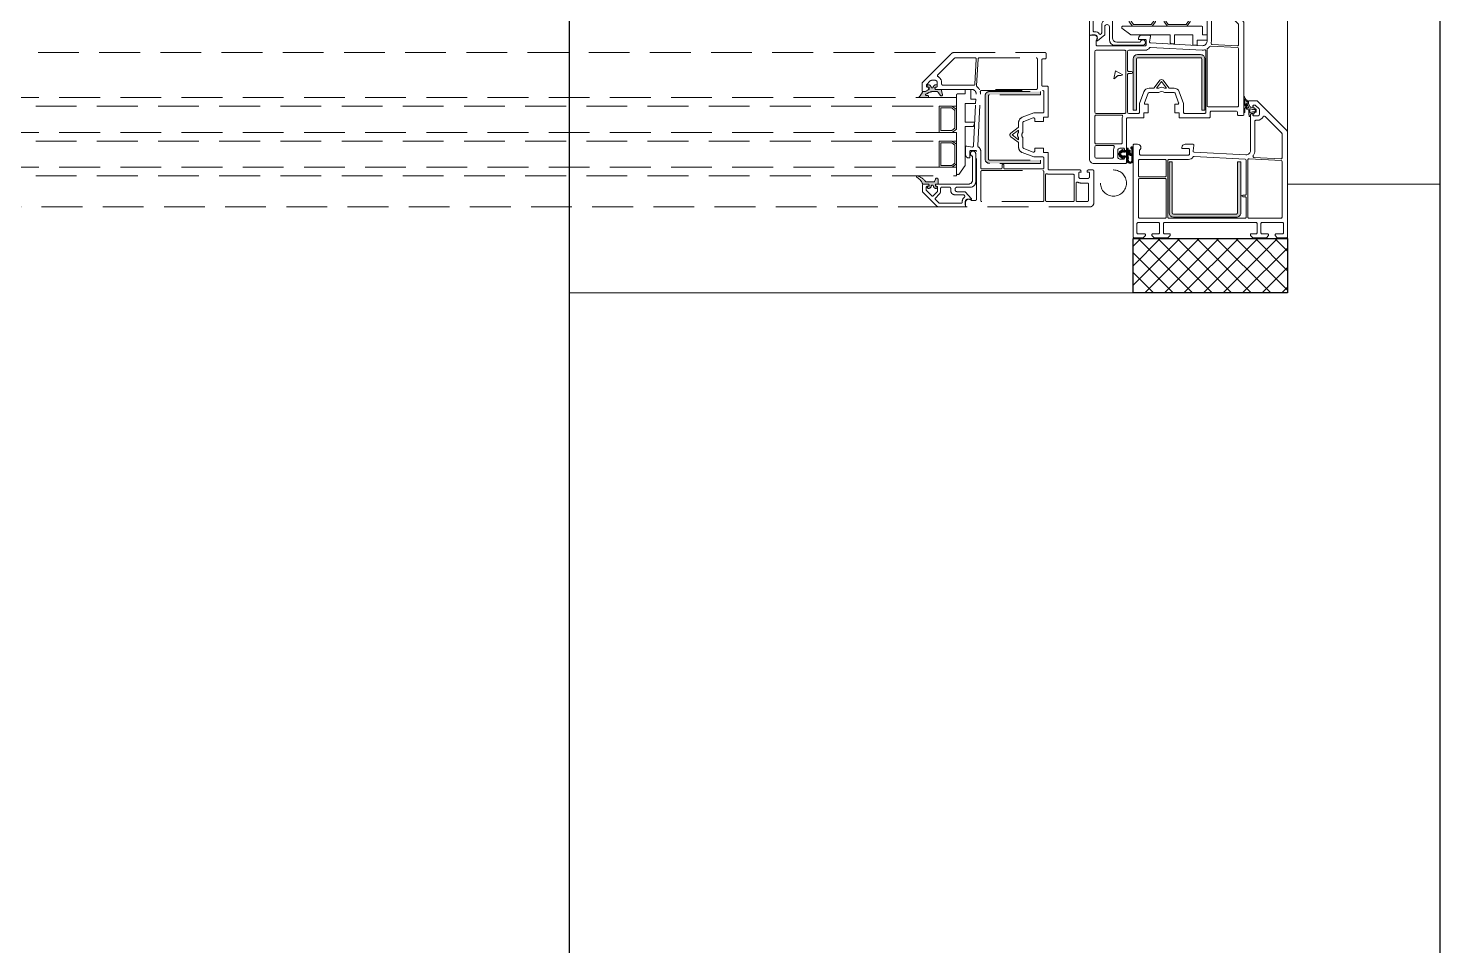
# Model space of a CAD drawing. Header units: millimetres. Extents: x 30661 to 55270, y 139046 to 181896.
# Drawn here: x 49327 to 49975, y 165696 to 166118 of the extents above; entities that cross this region are included whole.
import ezdxf

# ---------------------------------------------------------------- set-up
doc = ezdxf.new("R2010")
doc.units = ezdxf.units.MM
doc.linetypes.add('HIDDEN2', pattern=[0.1875, 0.125, -0.0625])
for name, color, linetype, lineweight in [('АР - детали окон', 152, 'Continuous', 0), ('АР - Наружная стена', 144, 'Continuous', 30), ('АР - Окна', 150, 'Continuous', 9), ('АР - Окна - детали окон', 152, 'Continuous', 9), ('АР - окна - открывание', 251, 'Continuous', 5), ('АР - Окна - резинки', 30, 'Continuous', 9), ('АР - утеплитель', 40, 'Continuous', 30), ('АР - утеплитель - штриховка', 30, 'Continuous', 0)]:
    doc.layers.add(name, color=color, linetype=linetype, lineweight=lineweight)

# ---------------------------------------------------------------- blocks, each defined once
blk = doc.blocks.new('22')
at = {"layer": 'АР - Окна - детали окон'}
h = blk.add_hatch(color=256, dxfattribs=at)
h.dxf.hatch_style = 1
edge = h.paths.add_edge_path()
edge.add_arc((-1.55, 1.13), 0.284, 74.65427, 152.3564)
edge.add_arc((-1.6, 1.19), 0.221, 160.96754, 229.99489)
edge.add_arc((-3.74, -1.96), 3.59, 34.87901, 56.06991, ccw=False)
edge.add_arc((-2.65, -0.99), 2.15, 25.27522, 30.26421, ccw=False)
edge.add_arc((-0.56, 0), 0.169, 205.27522, 256.9896)
edge.add_arc((0.59, 4.97), 5.27, 256.9896, 260.72518)
edge.add_arc((0, 1.38), 1.63, 260.72518, 279.27482)
edge.add_arc((-0.14, 2.29), 2.55, 279.27482, 285.74086)
edge.add_arc((0.49, 0.05), 0.223, 285.74086, 335.66368)
edge.add_arc((2.77, -0.99), 2.29, 139.44649, 155.66368, ccw=False)
edge.add_arc((4.94, -2.84), 5.14, 130.55351, 139.44649, ccw=False)
edge.add_arc((1.5, 1.21), 0.174, 305.32463, 426.57929)
edge.add_arc((1.42, 1.09), 0.315, 61.25292, 92.00045)
edge.add_line((1.41, 1.4), (1.32, 1.4))
edge.add_line((1.32, 1.4), (1.37, 1.99))
edge.add_arc((1.21, 1.99), 0.164, 345.44665, 359.83265, ccw=False)
edge.add_arc((1.8, 1.94), 0.433, 122.51953, 179.08043, ccw=False)
edge.add_arc((1.87, 1.9), 0.5, 90, 126.59983, ccw=False)
edge.add_line((1.87, 2.4), (2.35, 2.4))
edge.add_arc((2.28, 2.71), 0.316, 284.0951, 311.12785)
edge.add_arc((2.34, 2.75), 0.305, 297.02389, 411.24004)
edge.add_arc((1.38, -0.82), 3.98, 73.1144, 83.87885)
edge.add_line((1.8, 3.13), (-0.09, 3.13))
edge.add_arc((-0.06, 3.42), 0.287, 198.28742, 263.13462, ccw=False)
edge.add_line((-0.33, 3.33), (-0.72, 4.12))
edge.add_arc((-0.87, 4.05), 0.172, 26.01292, 63.98708)
edge.add_line((-0.8, 4.2), (-1.13, 4.41))
edge.add_arc((-1.7, 3.49), 1.08, 58.38078, 85.30319)
edge.add_arc((-1.67, 3.85), 0.715, 85.30319, 104.62943)
edge.add_arc((-1.65, 3.77), 0.803, 104.62943, 122.54574)
edge.add_arc((-2.53, 5.14), 0.829, 269.31786, 302.54574, ccw=False)
edge.add_arc((-2.53, 4.48), 0.169, 249.31857, 269.31786, ccw=False)
edge.add_arc((-2.58, 4.35), 0.0203, 68.10843, 248.10843, ccw=False)
edge.add_line((-2.58, 4.36), (-2.09, 4.55))
edge.add_arc((-4.87, 12), 7.96, 290.44024, 297.36086)
edge.add_arc((-1.07, 4.66), 0.313, 81.69608, 117.36086, ccw=False)
edge.add_line((-1.02, 4.97), (0.29, 4.98))
edge.add_arc((0.46, 5.35), 0.409, 244.88142, 275.91989)
edge.add_arc((0.25, 7.39), 2.46, 275.91989, 280.20179)
edge.add_arc((0.63, 5.26), 0.293, 280.20179, 323.36033)
edge.add_arc((0.73, 5.19), 0.168, 323.36033, 362.79128)
edge.add_arc((0.76, 5.19), 0.138, 2.79128, 51.19698)
edge.add_arc((0.39, 4.39), 1.01, 63.09729, 91.37784)
edge.add_line((0.37, 5.4), (-6.18, 5.41))
edge.add_arc((-6.21, 4.6), 0.809, 88.21971, 100.52513)
edge.add_arc((-6.34, 5.28), 0.12, 100.52513, 163.08156)
edge.add_arc((-6.38, 5.29), 0.0725, 163.08156, 244.65802)
edge.add_arc((-5.7, 6.73), 1.67, 244.65802, 248.85718)
edge.add_arc((-8.45, -0.39), 5.97, 61.63095, 68.85718, ccw=False)
edge.add_arc((-6.38, 3.32), 1.72, 24.43008, 63.57486, ccw=False)
edge.add_arc((-3.72, 4.68), 1.27, 210.45658, 271.80484)
edge.add_arc((-3.38, 2.11), 1.33, 77.02309, 102.97691, ccw=False)
edge.add_line((-3.08, 3.4), (-1.77, 2.54))
edge.add_arc((-2.07, 2.1), 0.532, 6.65476, 54.91037, ccw=False)
edge.add_line((-1.55, 2.16), (-1.48, 1.4))
edge = h.paths.add_edge_path(flags=16)
edge.add_line((0, 2.76), (-0.67, 2.76))
edge.add_arc((-0.67, 2.52), 0.235, 90, 114.12113)
edge.add_arc((-0.67, 2.64), 0.132, 135.08388, 189.6659)
edge.add_line((-0.8, 2.62), (-0.57, 1.51))
edge.add_arc((-1.31, 1.35), 0.761, -11.84747, 11.86622, ccw=False)
edge.add_line((-0.57, 1.19), (-0.62, 0.96))
edge.add_arc((-0.06, 0.83), 0.578, 167.91833, 197.22323)
edge.add_arc((2.49, 1.62), 3.24, 197.22323, 202.6633)
edge.add_arc((-0.28, 0.47), 0.244, 202.6633, 263.69741)
edge.add_arc((-0.32, 0.06), 0.164, 14.06974, 83.69741, ccw=False)
edge.add_arc((0, 0.18), 0.18, 205.49798, 334.50202)
edge.add_arc((0.32, 0.06), 0.164, 96.30259, 165.93026, ccw=False)
edge.add_arc((0.28, 0.47), 0.244, 276.30259, 337.3367)
edge.add_arc((-2.49, 1.62), 3.24, 337.3367, 342.77677)
edge.add_arc((0.06, 0.83), 0.578, 342.77677, 372.08167)
edge.add_line((0.62, 0.96), (0.57, 1.19))
edge.add_arc((1.31, 1.35), 0.761, 168.13378, 191.84747, ccw=False)
edge.add_line((0.57, 1.51), (0.8, 2.62))
edge.add_arc((0.67, 2.64), 0.132, 350.3341, 404.91612)
edge.add_arc((0.67, 2.52), 0.235, 65.87887, 90)
edge.add_line((0.67, 2.76), (0, 2.76))
edge = h.paths.add_edge_path(flags=16)
edge.add_line((-3.48, 5.03), (-4.13, 5.03))
edge.add_arc((-4.13, 16.85), 11.82, 265.96429, 270, ccw=False)
edge.add_arc((-4.85, 6.63), 1.58, 258.00839, 265.96429, ccw=False)
edge.add_arc((-5.19, 5.04), 0.0517, 78.00839, 165.90293)
edge.add_line((-5.24, 5.05), (-5.18, 5.03))
edge.add_line((-5.18, 5.03), (-5.08, 5.02))
edge.add_arc((-5.17, 4.39), 0.634, 46.43343, 82.0528, ccw=False)
edge.add_line((-4.73, 4.85), (-4.33, 4.28))
edge.add_arc((-3.67, 4.63), 0.75, 208.29761, 245.15968)
edge.add_arc((-3.36, 5.89), 2.04, 252.15473, 276.3171)
edge.add_arc((-4.28, -3.44), 7.4, 67.6982, 81.11526, ccw=False)
edge.add_arc((-1.4, 3.66), 0.264, 252.51195, 331.61168)
edge.add_arc((-1.42, 3.67), 0.288, 331.61168, 401.27441)
edge.add_line((-1.2, 3.86), (-1.41, 4.16))
edge.add_arc((-1.53, 4.08), 0.152, 34.23112, 109.96827)
edge.add_line((-1.59, 4.22), (-2.35, 4.05))
edge.add_arc((-2.65, 5.41), 1.4, 264.69319, 282.70016, ccw=False)
edge.add_arc((-2.72, 4.66), 0.645, 236.08756, 264.69319, ccw=False)
edge.add_arc((-2.93, 4.35), 0.276, 180.3567, 236.08756, ccw=False)
edge.add_arc((-3.04, 4.35), 0.164, 106.78126, 180.3567, ccw=False)
edge.add_line((-3.09, 4.51), (-2.43, 4.76))
edge.add_arc((-2.62, 5.26), 0.533, 290.70425, 307.95284)
edge.add_arc((-2.31, 4.87), 0.0421, 307.95284, 415.08969)
edge.add_arc((-2.53, 4.57), 0.415, 55.08969, 87.57207)
edge.add_line((-2.51, 4.98), (-3.48, 5.03))
at = {"layer": 'АР - Окна - детали окон', "ltscale": 0.5, "flags": 128}
for points in [[(-1.48, 1.4, 0.352657), (-1.81, 1.26, 0.310639), (-1.74, 1.02, -0.092727), (-0.8, 0.1, -0.021772), (-0.71, -0.07, 0.229556), (-0.59, -0.16, 0.016301), (-0.26, -0.23, 0.081115), (0.27, -0.23, 0.028221), (0.55, -0.17, 0.221341), (0.69, -0.04, -0.070879), (1.04, 0.5, -0.038822), (1.6, 1.06, 0.584673), (1.57, 1.37, 0.134972), (1.41, 1.4), (1.32, 1.4), (1.37, 1.99, -0.062853), (1.37, 1.95, -0.251929), (1.57, 2.31, -0.161068), (1.87, 2.4), (2.35, 2.4, 0.118503), (2.48, 2.47, 0.544177), (2.54, 2.98, 0.047003), (1.8, 3.13), (-0.09, 3.13, -0.29075), (-0.33, 3.33), (-0.72, 4.12, 0.167227), (-0.8, 4.2), (-1.13, 4.41, 0.118015), (-1.61, 4.57, 0.084527), (-1.85, 4.55, 0.078334), (-2.08, 4.45, -0.146008), (-2.53, 4.32, -0.087486), (-2.59, 4.33, -1), (-2.58, 4.36), (-2.09, 4.55, 0.030206), (-1.21, 4.93, -0.156885), (-1.02, 4.97), (0.29, 4.98, 0.136265), (0.5, 4.95, 0.018686), (0.68, 4.97, 0.190573), (0.87, 5.08, 0.173768), (0.9, 5.19, 0.214407), (0.85, 5.29, 0.124027), (0.37, 5.4), (-6.18, 5.41, 0.053744), (-6.36, 5.39, 0.279941), (-6.45, 5.31, 0.37178), (-6.41, 5.23, 0.018324), (-6.3, 5.18, -0.031541), (-5.62, 4.86, -0.172482), (-4.81, 4.03, 0.274264), (-3.68, 3.4, -0.113732), (-3.08, 3.4), (-1.77, 2.54, -0.213723), (-1.55, 2.16)], [(-3.48, 5.03), (-4.13, 5.03, -0.017611), (-4.96, 5.06, -0.034728), (-5.18, 5.09, 0.403491), (-5.24, 5.05), (-5.18, 5.03), (-5.08, 5.02, -0.156682), (-4.73, 4.85), (-4.33, 4.28, 0.162243), (-3.99, 3.95, 0.105821), (-3.14, 3.87, -0.05861), (-1.48, 3.4, 0.359528), (-1.16, 3.53, 0.313682), (-1.2, 3.86), (-1.41, 4.16, 0.343045), (-1.59, 4.22), (-2.35, 4.05, -0.078732), (-2.78, 4.02, -0.125468), (-3.08, 4.13, -0.248081), (-3.21, 4.35, -0.332537), (-3.09, 4.51), (-2.43, 4.76, 0.075404), (-2.29, 4.84, 0.504791), (-2.29, 4.91, 0.142688), (-2.51, 4.98)], [(0, 2.76), (-0.67, 2.76, 0.105639), (-0.77, 2.73, 0.242766), (-0.8, 2.62), (-0.57, 1.51, -0.103841), (-0.57, 1.19), (-0.62, 0.96, 0.128568), (-0.61, 0.66, 0.023741), (-0.5, 0.37, 0.272791), (-0.3, 0.23, -0.313514), (-0.16, 0.1, 0.630978), (0.16, 0.1, -0.313514), (0.3, 0.23, 0.272791), (0.5, 0.37, 0.023741), (0.61, 0.66, 0.128568), (0.62, 0.96), (0.57, 1.19, -0.103841), (0.57, 1.51), (0.8, 2.62, 0.242766), (0.77, 2.73, 0.105639), (0.67, 2.76)]]:
    blk.add_lwpolyline(points, format="xyb", close=True, dxfattribs=at)
blk = doc.blocks.new('пф 1')
at = {"layer": 'АР - Окна - детали окон', "linetype": 'Continuous', "ltscale": 0.5}
h = blk.add_hatch(color=252, dxfattribs=at)
h.dxf.hatch_style = 1
edge = h.paths.add_edge_path()
edge.add_line((3.92, 2.42), (3.92, 16.96))
edge.add_arc((4.42, 16.96), 0.5, 90, 179.98601, ccw=False)
edge.add_line((4.42, 17.46), (27.92, 17.46))
edge.add_line((27.92, 17.46), (27.92, 18.96))
edge.add_line((27.92, 18.96), (4.42, 18.96))
edge.add_arc((4.42, 16.96), 2, 90, 179.9965)
edge.add_line((2.42, 16.96), (2.42, 2.42))
edge.add_line((2.42, 2.42), (2.42, -12.04))
edge.add_arc((4.42, -12.04), 2, 180, 270)
edge.add_line((4.42, -14.04), (27.92, -14.04))
edge.add_line((27.92, -14.04), (27.92, -12.54))
edge.add_line((27.92, -12.54), (4.42, -12.54))
edge.add_arc((4.42, -12.04), 0.5, 180, 270, ccw=False)
edge.add_line((3.92, -12.04), (3.92, 2.42))
at = {"layer": 'АР - Окна - детали окон', "linetype": 'Continuous', "ltscale": 0.5, "flags": 128}
for points in [[(32.36, 7.48), (31.11, -16.4, 0.429634), (33.11, -18.5), (49.55, -18.5, -0.388879), (50.05, -18.96), (50.1, -19.5), (49.5, -19.5, 0.414214), (49, -20), (49, -21.7, 0.414214), (50, -22.7), (51.56, -22.7, 0.198911), (52.26, -22.41), (54, -20.67), (54, -20, 0.414214), (53.5, -19.5), (52.9, -19.5), (52.97, -18.71, -0.2447), (53.22, -18.32), (54.5, -17.5), (55.5, -17.5, -0.414214), (56, -18), (56, -21.5), (42.59, -34.91, -0.198913), (41.17, -35.5), (-6.5, -35.5, -0.414214), (-7, -35), (-7, -30.8), (-6, -29.8), (-5.5, -29.8), (-5.2, -30.1), (-5.2, -33.2, 0.414214), (-4.7, -33.7), (-0.5, -33.7, 0.414214), (0, -33.2), (0, -23.8, 0.414214), (-0.5, -23.3), (-4.7, -23.3, 0.414214), (-5.2, -23.8), (-5.2, -26.5), (-5.5, -26.8), (-6, -26.8), (-7, -25.8), (-7, -19.5), (-6, -18.5), (-5.2, -18.5), (-5.2, -21, 0.414214), (-4.7, -21.5), (-0.5, -21.5, 0.414214), (0, -21), (0, 21, 0.414214), (-0.5, 21.5), (-4.7, 21.5, 0.414214), (-5.2, 21), (-5.2, 18.5), (-6, 18.5), (-7, 19.5), (-7, 25.8), (-6, 26.8), (-5.5, 26.8), (-5.2, 26.5), (-5.2, 23.8, 0.414214), (-4.7, 23.3), (-0.5, 23.3, 0.414214), (0, 23.8), (0, 33.1, 0.414214), (-0.5, 33.7), (-4.7, 33.7, 0.414214), (-5.2, 33.2), (-5.2, 30.1), (-5.5, 29.8), (-6, 29.8), (-7, 30.8), (-7, 35, -0.414214), (-6.5, 35.5), (35.5, 35.5, -0.414214), (36, 35), (36, 33.4, -0.720761), (33.3, 32.5), (31.5, 32.5, 0.414214), (31, 32), (31, 10, 0.414214), (31.5, 9.5), (32.5, 9.5), (33.5, 9.5, 0.414214), (34, 10), (34, 13), (34.5, 13, -0.414214), (36, 11.5), (36, 8, -0.466308), (35.41, 7.51), (32.95, 7.94, 0.450467)], [(2, 32.6, -0.414214), (2.5, 33), (19.7, 33, -0.414214), (20.2, 32.6), (20.2, 20.8, -0.414214), (19.7, 20.3), (2.5, 20.3, -0.414214), (2, 20.8)], [(29, 20.8, -0.414214), (28.5, 20.3), (21.5, 20.3, -0.414214), (21, 20.8), (21, 32.6, -0.414214), (21.5, 33), (28.5, 33, -0.414214), (29, 32.5)], [(29.13, -16.03, -0.39896), (28.63, -16.5), (13.1, -16.5, -0.414214), (12.6, -16), (12.6, -14.9, 1), (11.8, -14.9), (11.8, -16, -0.414214), (11.3, -16.5), (2.5, -16.5, -0.414214), (2, -16), (2, 19, -0.414214), (2.5, 19.5), (28.5, 19.5, -0.414214), (29, 19), (29, 10, 0.253171), (30.13, 7.91, -0.267147), (30.36, 7.46)], [(2, -17.8, -0.414214), (2.5, -17.3), (28.73, -17.3, -0.429634), (29.23, -17.83), (28.46, -32.53, -0.39896), (27.96, -33), (2.5, -33, -0.414214), (2, -32.5)], [(41.11, -32.85, -0.198913), (40.76, -33), (29.77, -33, -0.429634), (29.27, -32.47), (29.92, -20.08, -0.599371), (30.71, -19.71, 0.161736), (33.11, -20.5), (46.5, -20.5, -0.414214), (47, -21), (47, -21.7, 0.283626), (48.65, -24.38, -0.511389), (48.78, -25.18)]]:
    blk.add_lwpolyline(points, format="xyb", close=True, dxfattribs=at)
at = {"layer": 'АР - Окна - детали окон', "color": 252, "linetype": 'Continuous', "ltscale": 0.5, "flags": 128}
blk.add_lwpolyline([(3.92, 2.42), (3.92, 16.96, -0.414142), (4.42, 17.46), (27.92, 17.46), (27.92, 18.96), (4.42, 18.96, 0.414196), (2.42, 16.96), (2.42, 2.42), (2.42, -12.04, 0.414214), (4.42, -14.04), (27.92, -14.04), (27.92, -12.54), (4.42, -12.54, -0.414214), (3.92, -12.04)], format="xyb", close=True, dxfattribs=at)
blk = doc.blocks.new('21')
at = {"layer": 'АР - Окна - детали окон'}
h = blk.add_hatch(color=256, dxfattribs=at)
h.dxf.hatch_style = 1
edge = h.paths.add_edge_path(flags=16)
edge.add_arc((-0.88, -3.92), 0.188, 176.92735, 231.9383)
edge.add_arc((-0.07, 0.62), 4.78, 258.75975, 269.05526)
edge.add_arc((-0.29, -5.68), 1.53, 67.60399, 84.70493, ccw=False)
edge.add_arc((-0.07, -5.03), 0.848, 42.23237, 64.77112, ccw=False)
edge.add_arc((-0.19, -4.9), 0.871, 5.58268, 30.48856, ccw=False)
edge.add_arc((-0.68, -4.86), 1.36, -4.40562, 1.69531, ccw=False)
edge.add_arc((2.81, -5.11), 2.14, 176.20084, 178.67005)
edge.add_arc((-1.52, -5.06), 2.19, -2.34609, 0.06138, ccw=False)
edge.add_arc((0.92, -5.17), 0.251, 175.54929, 232.5123)
edge.add_arc((1.13, -4.91), 0.583, 230.99446, 266.19737)
edge.add_arc((-0.37, 41.66), 47.18, 271.77593, 274.10336)
edge.add_arc((2.57, -2.99), 2.44, 280.29395, 290.50254)
edge.add_arc((2.91, -4.51), 0.933, 303.9098, 332.10243)
edge.add_arc((3, -4.76), 0.75, 346.10227, 373.75335)
edge.add_arc((2.29, -5.14), 1.54, 20.91974, 34.34736)
edge.add_arc((2.19, -5.77), 2.03, 47.62797, 65.56181)
edge.add_arc((2.45, -5.55), 1.73, 70.16436, 107.06178)
edge.add_arc((1.78, -2.33), 1.57, 265.53896, 275.96536, ccw=False)
edge.add_arc((2.27, 0.85), 4.79, 253.30955, 262.56512, ccw=False)
edge.add_line((0.9, -3.73), (-0.15, -3.73))
edge.add_line((-0.15, -3.73), (-0.47, -3.73))
edge.add_line((-0.47, -3.73), (-0.85, -3.73))
edge.add_arc((-0.85, -3.96), 0.227, 89.84283, 166.90648)
edge = h.paths.add_edge_path(flags=16)
edge.add_line((0.9, -1), (0, 0))
edge.add_line((0, 0), (-0.9, -1))
edge.add_arc((-0.65, -1.17), 0.3, 145.38188, 180)
edge.add_arc((-4.82, -2), 3.96, -12.11337, 12.11337, ccw=False)
edge.add_arc((-0.75, -2.83), 0.2, 180, 270)
edge.add_line((-0.75, -3.03), (0.75, -3.03))
edge.add_arc((0.75, -2.83), 0.2, 270, 360)
edge.add_arc((5.77, -2), 4.89, 170.21262, 189.78738, ccw=False)
edge.add_arc((0.65, -1.17), 0.3, 0, 34.61812)
edge = h.paths.add_edge_path()
edge.add_arc((-1.13, -1.18), 4.29, 253.14584, 270.21091, ccw=False)
edge.add_arc((-2.35, -5.21), 0.078, 187.21996, 251.88859, ccw=False)
edge.add_arc((-2.96, -5.44), 0.575, 22.36245, 32.10326)
edge.add_arc((-2.94, -5.63), 0.681, 46.4856, 62.43905)
edge.add_arc((-2.82, -5.43), 0.453, 65.1275, 159.52981)
edge.add_arc((-2.58, -5.45), 0.68, 164.86684, 191.04234)
edge.add_arc((-2.79, -5.41), 0.489, 200.54851, 233.19129)
edge.add_arc((-2.76, -5.37), 0.541, 232.73271, 253.08335)
edge.add_arc((-2.78, -5.37), 0.535, 255.68407, 265.88796)
edge.add_arc((-2.46, -1.87), 4.05, 264.89405, 266.30245)
edge.add_arc((-2.91, -8.96), 3.05, 84.01114, 86.48096, ccw=False)
edge.add_arc((-0.35, 14.73), 20.77, 263.80516, 268.12298)
edge.add_line((-1.03, -6.03), (2.18, -6.03))
edge.add_arc((2.37, -1.3), 4.74, 267.7004, 284.22964)
edge.add_arc((2.66, -4.2), 1.9, 297.32165, 319.35745)
edge.add_arc((2.78, -4.67), 1.53, 329.87397, 391.13598)
edge.add_arc((2.98, -4.56), 1.31, 31.35849, 46.26417)
edge.add_arc((2.1, -6.06), 3.03, 53.96947, 90.00453)
edge.add_arc((1.98, -2.52), 0.529, 186.32562, 283.54769, ccw=False)
edge.add_line((1.45, -2.58), (1.4, -2.03))
edge.add_arc((1.97, -2.05), 0.571, 105.37376, 178.71415, ccw=False)
edge.add_line((1.82, -1.5), (2.06, -1.17))
edge.add_line((2.06, -1.17), (1.2, -0.03))
edge.add_arc((0, -0.93), 1.5, 36.967, 143.033)
edge.add_line((-1.2, -0.03), (-2.06, -1.17))
edge.add_line((-2.06, -1.17), (-1.82, -1.5))
edge.add_arc((-1.97, -2.05), 0.573, 1.56849, 74.90888, ccw=False)
edge.add_line((-1.4, -2.03), (-1.46, -2.64))
edge.add_arc((-1.94, -2.53), 0.5, 302.49688, 347.45385, ccw=False)
edge.add_arc((-1.94, -2.53), 0.5, 269.27782, 302.49048, ccw=False)
edge.add_line((-1.95, -3.03), (-2.5, -3.03))
edge.add_arc((-2.48, -3.25), 0.223, 95.67569, 174.32431)
edge.add_line((-2.7, -3.23), (-2.7, -3.53))
edge.add_arc((-2.44, -3.48), 0.261, 192.23268, 257.76732)
edge.add_line((-2.5, -3.73), (-1.95, -3.73))
edge.add_arc((-1.95, -3.93), 0.2, 0, 90, ccw=False)
edge.add_line((-1.75, -3.93), (-1.76, -4.19))
edge.add_line((-1.76, -4.19), (-1.77, -4.21))
edge.add_line((-1.77, -4.21), (-1.78, -4.28))
edge.add_arc((-1.36, -4.4), 0.445, 163.73186, 188.78867)
edge.add_arc((-1.56, -4.42), 0.243, 192.46294, 229.20257)
edge.add_arc((-1.49, -4.36), 0.333, 227.52603, 240.41923)
edge.add_arc((-1.34, -4.1), 0.634, 239.85841, 246.09967)
edge.add_arc((-1.5, -4.47), 0.234, 246.1537, 262.68407)
edge.add_arc((-1.3, -2.48), 2.23, 263.98945, 271.18882)
edge.add_line((-1.25, -4.71), (-1.19, -4.71))
edge.add_arc((-0.92, -7.08), 2.39, 76.00645, 96.54002, ccw=False)
edge.add_arc((-0.75, -6.25), 1.55, 69.00839, 74.5814, ccw=False)
edge.add_arc((-0.35, -5.18), 0.396, 53.8874, 67.71147, ccw=False)
edge.add_arc((-0.35, -5.19), 0.408, 27.9155, 54.82353, ccw=False)
edge.add_arc((-0.22, -5.12), 0.262, -6.04152, 27.22545, ccw=False)
edge.add_arc((-0.36, -5.04), 0.407, 305.70747, 345.3688, ccw=False)
edge.add_arc((-0.68, -3.18), 2.27, 273.79534, 284.45223, ccw=False)
edge.add_arc((-3.02, 44.87), 50.37, 272.16713, 272.82636, ccw=False)
at = {"layer": 'АР - Окна - детали окон', "ltscale": 0.5, "flags": 128}
for points in [[(-1.11, -5.47, -0.074598), (-2.37, -5.28, -0.289905), (-2.43, -5.22, 0.042528), (-2.47, -5.13, 0.069723), (-2.62, -5.02, 0.436901), (-3.24, -5.27, 0.114711), (-3.25, -5.58, 0.143402), (-3.09, -5.8, 0.089031), (-2.92, -5.89, 0.044552), (-2.82, -5.9, 0.006145), (-2.72, -5.91, -0.010777), (-2.59, -5.92, 0.018842), (-1.03, -6.03), (2.18, -6.03, 0.072248), (3.54, -5.89, 0.096447), (4.11, -5.44, 0.27386), (4.09, -3.88, 0.06513), (3.88, -3.61, 0.158541), (2.1, -3.03, -0.451633), (1.45, -2.58), (1.4, -2.03, -0.331398), (1.82, -1.5), (2.06, -1.17), (1.2, -0.03, 0.498941), (-1.2, -0.03), (-2.06, -1.17), (-1.82, -1.5, -0.331398), (-1.4, -2.03), (-1.46, -2.64, -0.198717), (-1.67, -2.95, -0.145941), (-1.95, -3.03), (-2.5, -3.03, 0.357307), (-2.7, -3.23), (-2.7, -3.53, 0.294006), (-2.5, -3.73), (-1.95, -3.73, -0.414214), (-1.75, -3.93), (-1.76, -4.19), (-1.77, -4.21), (-1.78, -4.28, 0.109769), (-1.8, -4.47, 0.161694), (-1.72, -4.6, 0.056317), (-1.66, -4.65, 0.027239), (-1.6, -4.68, 0.072253), (-1.53, -4.7, 0.031423), (-1.25, -4.71), (-1.19, -4.71, -0.089835), (-0.34, -4.76, -0.024322), (-0.2, -4.81, -0.060392), (-0.11, -4.86, -0.117951), (0.01, -5, -0.146183), (0.04, -5.15, -0.174804), (-0.12, -5.37, -0.046533), (-0.53, -5.44, -0.002876)], [(0.9, -1), (0, 0), (-0.9, -1, 0.152209), (-0.95, -1.17, -0.106105), (-0.95, -2.83, 0.414214), (-0.75, -3.03), (0.75, -3.03, 0.414214), (0.95, -2.83, -0.085619), (0.95, -1.17, 0.152209)], [(-1.07, -3.91, 0.244749), (-1, -4.07, 0.044953), (-0.15, -4.16, -0.074756), (0.3, -4.27, -0.098662), (0.56, -4.46, -0.109102), (0.68, -4.82, -0.026627), (0.67, -4.96, 0.010774), (0.67, -5.06, -0.010505), (0.67, -5.15, 0.253796), (0.77, -5.37, 0.154821), (1.09, -5.5, 0.010156), (3.01, -5.4, 0.044573), (3.43, -5.28, 0.123638), (3.73, -4.94, 0.121239), (3.73, -4.59, 0.058656), (3.56, -4.27, 0.078411), (3.04, -3.92, 0.162401), (1.94, -3.89, -0.045525), (1.65, -3.89, -0.040407), (0.9, -3.73), (-0.15, -3.73), (-0.47, -3.73), (-0.85, -3.73, 0.349527)]]:
    blk.add_lwpolyline(points, format="xyb", close=True, dxfattribs=at)
blk = doc.blocks.new('пф 22')
at = {"layer": 'АР - Окна - детали окон', "linetype": 'ByBlock', "ltscale": 100}
h = blk.add_hatch(color=252, dxfattribs=at)
h.dxf.hatch_style = 1
edge = h.paths.add_edge_path()
edge.add_line((0, 0), (0, -14.54))
edge.add_arc((-0.5, -14.54), 0.5, 270, 359.98601, ccw=False)
edge.add_line((-0.5, -15.04), (-24, -15.04))
edge.add_line((-24, -15.04), (-24, -16.54))
edge.add_line((-24, -16.54), (-0.5, -16.54))
edge.add_arc((-0.5, -14.54), 2, 270, 359.9965)
edge.add_line((1.5, -14.54), (1.5, 0))
edge.add_line((1.5, 0), (1.5, 14.46))
edge.add_arc((-0.5, 14.46), 2, 0, 90)
edge.add_line((-0.5, 16.46), (-24, 16.46))
edge.add_line((-24, 16.46), (-24, 14.96))
edge.add_line((-24, 14.96), (-0.5, 14.96))
edge.add_arc((-0.5, 14.46), 0.5, 0, 90, ccw=False)
edge.add_line((0, 14.46), (0, 0))
at = {"layer": 'АР - Окна - детали окон', "linetype": 'Continuous', "ltscale": 0.5, "flags": 128}
for points in [[(10, -36.59, 0.414214), (10.5, -36.09), (10.5, -34.49, 0.720761), (7.8, -33.59), (6, -33.59, -0.414214), (5.5, -33.09), (5.5, -11.09, -0.414214), (6, -10.59), (8, -10.59, -0.414214), (8.5, -11.09), (8.5, -14.09), (9, -14.09, 0.414214), (10.5, -12.59), (10.5, -9.09, 0.466308), (9.91, -8.59), (7.45, -9.03, -0.450467), (6.86, -8.56), (5.61, 15.31, -0.429634), (7.61, 17.41), (24.05, 17.41, 0.388879), (24.55, 17.87), (24.6, 18.41), (24, 18.41, -0.414214), (23.5, 18.91), (23.5, 20.61, -0.414214), (24.5, 21.61), (26.06, 21.61, -0.198911), (26.76, 21.32), (28.5, 19.59), (28.5, 18.91, -0.414214), (28, 18.41), (27.4, 18.41), (27.47, 17.62, 0.2447), (27.72, 17.23), (29, 16.41), (30, 16.41, 0.414214), (30.5, 16.91), (30.5, 20.41), (17.09, 33.83, 0.198913), (15.67, 34.41), (-26, 34.41, 0.414214), (-26.5, 33.91), (-26.5, 31.91, 0.414214), (-26, 31.41), (-25, 31.41, -0.414213), (-24.5, 30.91), (-24.5, 19.41, -0.414214), (-25, 18.91), (-27, 18.91, 0.414214), (-27.5, 18.41), (-27.5, 4.61), (-25.3, 4.61), (-25.3, 2.61), (-21.3, 2.61), (-21.3, 3.9, -0.52236), (-20.63, 4.36), (-16.23, 2.73, -0.313749), (-15.9, 2.27), (-15.9, -2.16, -0.377965), (-15.9, -4.81), (-15.9, -9.24, -0.313749), (-16.23, -9.71), (-20.63, -11.34, -0.52236), (-21.3, -10.87), (-21.3, -9.59), (-25.3, -9.59), (-25.3, -11.59), (-27.5, -11.59), (-27.5, -19.09, -0.414214), (-28, -19.59), (-42.05, -19.59, 0.38888), (-42.55, -20.04), (-42.6, -20.59), (-42, -20.59, -0.414214), (-41.5, -21.09), (-41.5, -22.59, -0.414214), (-42.5, -23.59), (-45.5, -23.59, -0.414214), (-46.5, -22.59), (-46.5, -21.09, -0.414214), (-46, -20.59), (-45.4, -20.59), (-45.45, -20.04, 0.388876), (-45.95, -19.59), (-48, -19.59, 0.414214), (-48.5, -20.09), (-48.5, -34.59, 0.414214), (-46.5, -36.59)], [(-22.5, 17.91, 0.414213), (-22, 17.41), (3.87, 17.41, 0.250492), (4.28, 17.64, -0.0853), (5.21, 18.62, 0.250492), (5.41, 19.05), (4.76, 31.44, 0.398959), (4.27, 31.91), (-22, 31.91, 0.414214), (-22.5, 31.41)], [(7.61, 19.41), (21, 19.41, 0.414214), (21.5, 19.91), (21.5, 20.61, -0.283626), (23.15, 23.3, 0.511389), (23.28, 24.1), (15.61, 31.77, 0.198913), (15.26, 31.91), (6.07, 31.91, 0.429634), (5.57, 31.39), (6.18, 19.79, 0.460737), (6.78, 19.33, -0.052185)], [(3.71, 16.3, 0.48148), (3.22, 16.91), (-25, 16.91, 0.414214), (-25.5, 16.41), (-25.5, 7.11, 0.414214), (-25, 6.61), (-20.94, 6.61), (-15.53, 4.61, -0.313749), (-13.9, 2.27), (-13.9, 0.26, 0.236068), (-13.7, -0.14), (-10.3, -2.69, -0.5), (-10.3, -4.29), (-13.7, -6.84, 0.236068), (-13.9, -7.24), (-13.9, -9.24, -0.313749), (-15.53, -11.58), (-20.94, -13.59), (-25, -13.59, 0.414214), (-25.5, -14.09), (-25.5, -18.59, 0.414214), (-25, -19.09), (-7.6, -19.09, 0.414214), (-7.1, -18.59), (-7.1, -17.29, -1), (-6.3, -17.29), (-6.3, -18.59, 0.414214), (-5.8, -19.09), (3, -19.09, 0.414214), (3.5, -18.59), (3.5, -11.09, -0.253171), (4.63, -8.99, 0.267147), (4.86, -8.55), (3.61, 15.2, -0.069223)], [(-13.9, -4.81), (-13.9, -5.74), (-10.9, -3.49), (-13.9, -1.24), (-13.9, -2.16, -0.377965)], [(-40.3, -25.65, 0.57189), (-41.04, -25.21, -0.127479), (-42.5, -25.59), (-45.5, -25.59, 0.414214), (-46, -26.09), (-46, -33.59, 0.414214), (-45.5, -34.09), (-40.8, -34.09, 0.414214), (-40.3, -33.59)], [(-28, -21.59), (-39, -21.59, 0.414214), (-39.5, -22.09), (-39.5, -33.59, 0.414214), (-39, -34.09), (-26.8, -34.09, 0.414214), (-26.3, -33.59), (-26.3, -21.84, 0.540575), (-27, -21.38, -0.103244)], [(3.5, -20.39, 0.414214), (3, -19.89), (-25, -19.89, 0.414214), (-25.5, -20.39), (-25.5, -33.59, 0.414214), (-25, -34.09), (3, -34.09, 0.414214), (3.5, -33.59)]]:
    blk.add_lwpolyline(points, format="xyb", close=True, dxfattribs=at)
at = {"layer": 'АР - Окна - детали окон', "color": 252, "linetype": 'Continuous', "ltscale": 0.5, "flags": 128}
blk.add_lwpolyline([(0, 0), (0, -14.54, -0.414142), (-0.5, -15.04), (-24, -15.04), (-24, -16.54), (-0.5, -16.54, 0.414196), (1.5, -14.54), (1.5, 0), (1.5, 14.46, 0.414214), (-0.5, 16.46), (-24, 16.46), (-24, 14.96), (-0.5, 14.96, -0.414214), (0, 14.46)], format="xyb", close=True, dxfattribs=at)
blk = doc.blocks.new('пф 33')
at = {"layer": 'АР - Окна - детали окон', "color": 30, "linetype": 'Continuous', "ltscale": 0.5, "flags": 128}
blk.add_lwpolyline([(-0.5, 19.71), (-4, 19.71), (-4, 21.71), (-6.5, 21.71), (-6.5, 17.21), (-8.76, 17.21), (-8.66, 15.21), (-4, 15.21), (-4, 6.71), (-8.21, 6.71), (-8.14, 5.26), (-7.68, 4.71), (-4, 4.71), (-4, -13.29), (-1, -17.44), (-0.5, -17.44, 0.414214), (0, -16.99), (0, 19.21, 0.414214)], format="xyb", close=True, dxfattribs=at)
at = {"layer": 'АР - Окна - детали окон', "color": 126, "linetype": 'Continuous', "ltscale": 0.5, "flags": 128}
for points in [[(8, 14), (2, 14), (0, 12.5), (0, 3.5), (2, 2), (8, 2)], [(7.2, 13.2), (2.27, 13.2), (0.8, 12.1), (0.8, 3.9), (2.27, 2.8), (7.2, 2.8)], [(8, -2), (2, -2), (0, -3.5), (0, -12.5), (2, -14), (8, -14)], [(7.2, -2.8), (2.27, -2.8), (0.8, -3.9), (0.8, -12.1), (2.27, -13.2), (7.2, -13.2)]]:
    blk.add_lwpolyline(points, close=True, dxfattribs=at)
blk = doc.blocks.new('пф 44')
at = {"layer": 'АР - Окна - детали окон', "linetype": 'Continuous', "ltscale": 0.5, "flags": 128}
for points in [[(0.2, -13.2), (0.2, -2.38, 2.154457), (-1.2, -1.2), (-1.2, -14.2, 0.414213), (1.2, -16.6), (7.3, -16.6, -0.414214), (8.3, -17.6), (8.3, -17.7, -0.414214), (7.3, -18.7), (3.58, -18.7), (0.8, -22.01), (0.8, -22.2, 0.493144), (1.18, -22.49), (2.31, -22.19, -0.493146), (3.57, -23.15), (3.57, -24.7), (3.3, -25.7), (15.68, -25.7, 0.198912), (16.74, -25.26), (23.15, -18.85, 0.198912), (23.3, -18.49), (23.3, -15.7, 0.414214), (22.8, -15.2), (20.8, -15.2, 0.414214), (20.3, -15.7), (20.3, -16.2), (21.1, -16.2, -0.414214), (21.6, -16.7), (21.6, -17.79, -0.198912), (21.45, -18.14), (18.99, -20.6, -0.414215), (18.29, -20.6), (16.59, -18.91, -0.198912), (16.3, -18.2), (16.3, -16.7, -0.414214), (16.8, -16.2), (17.3, -16.2), (17.3, -15.7, 0.414214), (16.8, -15.2), (2.2, -15.2, -0.414213)], [(4.46, -20.1, 0.221695), (4.08, -20.28), (3.9, -20.49, 0.433355), (3.99, -21.22, -0.238782), (4.97, -23.15), (4.97, -23.5, 0.414214), (5.47, -24), (15.39, -24, 0.198912), (15.74, -23.85), (17.3, -22.3, 0.414212), (17.3, -21.59), (15.6, -19.9, -0.198912), (14.9, -18.2), (14.9, -17.1, 0.414214), (14.4, -16.6), (10.8, -16.6, 0.414214), (10.3, -17.1), (10.3, -18.1, -0.414214), (8.3, -20.1)]]:
    blk.add_lwpolyline(points, format="xyb", close=True, dxfattribs=at)
blk = doc.blocks.new('блок балконный дверной с проходом 750мм')
at = {"layer": 'АР - окна - открывание', "linetype": 'HIDDEN2', "lineweight": 0, "ltscale": 150}
h = blk.add_hatch(color=252, dxfattribs=at)
h.dxf.hatch_style = 1
edge = h.paths.add_edge_path()
edge.add_line((-76.1, -57.5), (-61.56, -57.5))
edge.add_arc((-61.56, -57), 0.5, 270.01399, 360)
edge.add_line((-61.06, -57), (-61.06, -33.5))
edge.add_line((-61.06, -33.5), (-59.56, -33.5))
edge.add_line((-59.56, -33.5), (-59.56, -57))
edge.add_arc((-61.56, -57), 2, -89.9965, 0, ccw=False)
edge.add_line((-61.56, -59), (-76.1, -59))
edge.add_line((-76.1, -59), (-90.56, -59))
edge.add_arc((-90.56, -57), 2, 180, 270, ccw=False)
edge.add_line((-92.56, -57), (-92.56, -33.5))
edge.add_line((-92.56, -33.5), (-91.06, -33.5))
edge.add_line((-91.06, -33.5), (-91.06, -57))
edge.add_arc((-90.56, -57), 0.5, 180, 270)
edge.add_line((-90.56, -57.5), (-76.1, -57.5))
h = blk.add_hatch(color=252, dxfattribs=at)
h.dxf.hatch_style = 1
edge = h.paths.add_edge_path()
edge.add_arc((-95.02, -81.54), 0.5, 0, 90.00198, ccw=False)
edge.add_line((-94.52, -81.54), (-94.52, -81.94))
edge.add_line((-94.52, -81.94), (-93.52, -81.94))
edge.add_line((-93.52, -81.94), (-93.52, -79.49))
edge.add_arc((-93.02, -79.49), 0.5, 100, 180, ccw=False)
edge.add_line((-93.1, -79), (-91.1, -78.65))
edge.add_arc((-91.02, -79.14), 0.5, -55, 100.00001, ccw=False)
edge.add_line((-90.73, -79.55), (-92.19, -80.57))
edge.add_arc((-91.62, -81.39), 1, 124.99998, 180)
edge.add_line((-92.62, -81.39), (-92.62, -82.84))
edge.add_arc((-91.07, -83.01), 1.56, 173.6152, 199.95586)
edge.add_arc((-83.87, -81.13), 8.99, 195.59998, 215.58152)
edge.add_arc((-91.01, -86.27), 0.198, 204.90116, 362.14412)
edge.add_line((-90.81, -86.27), (-90.8, -85.43))
edge.add_arc((-90.3, -85.46), 0.499, -3.04812, 176.95184, ccw=False)
edge.add_line((-89.81, -85.49), (-89.81, -89.16))
edge.add_arc((-90.05, -89.06), 0.265, 250.6281, 337.57929, ccw=False)
edge.add_arc((-95.81, -95.26), 8.22, 46.35009, 64.51119)
edge.add_arc((-92.22, -87.55), 0.3, 180, 258.47922, ccw=False)
edge.add_line((-92.52, -87.55), (-92.52, -86.47))
edge.add_line((-92.52, -86.47), (-93.52, -84.74))
edge.add_line((-93.52, -84.74), (-94.52, -84.74))
edge.add_line((-94.52, -84.74), (-94.52, -85.14))
edge.add_arc((-95.02, -85.14), 0.5, 270, 360, ccw=False)
edge.add_line((-95.02, -85.64), (-95.22, -85.64))
edge.add_arc((-95.22, -85.14), 0.5, 172.01098, 270, ccw=False)
edge.add_arc((-94.23, -85.28), 1.5, 104.18918, 172.01098, ccw=False)
edge.add_arc((-94.72, -83.34), 0.5, 284.18918, 435.80981)
edge.add_arc((-94.23, -81.4), 1.5, 187.98701, 255.80981, ccw=False)
edge.add_arc((-95.22, -81.54), 0.5, 90, 187.98701, ccw=False)
edge.add_line((-95.22, -81.04), (-95.02, -81.04))
h = blk.add_hatch(color=252, dxfattribs=at)
h.dxf.hatch_style = 1
edge = h.paths.add_edge_path()
edge.add_arc((-46.4, -92.54), 7.81, 127.7906, 161.39232, ccw=False)
edge.add_arc((-51.34, -86.11), 0.3, 302.20818, 360)
edge.add_line((-51.04, -86.11), (-51.04, -82.55))
edge.add_arc((-51.34, -82.55), 0.3, 0, 69.99969)
edge.add_line((-51.24, -82.27), (-52.3, -81.88))
edge.add_arc((-52.07, -81.25), 0.671, 89.99987, 249.99969, ccw=False)
edge.add_line((-52.07, -80.58), (-50.24, -80.58))
edge.add_arc((-50.24, -80.78), 0.2, 0, 90, ccw=False)
edge.add_line((-50.04, -80.78), (-50.04, -81.58))
edge.add_arc((-49.84, -81.58), 0.2, 180, 269.99973)
edge.add_line((-49.84, -81.78), (-49.24, -81.78))
edge.add_arc((-49.24, -81.58), 0.2, 269.99945, 360)
edge.add_line((-49.04, -81.58), (-49.04, -81.48))
edge.add_arc((-48.54, -81.48), 0.5, 0, 180, ccw=False)
edge.add_line((-48.04, -81.48), (-48.04, -81.58))
edge.add_arc((-49.24, -81.58), 1.2, 277.15238, 360, ccw=False)
edge.add_arc((-49.03, -83.28), 0.513, 97.15238, 262.84764)
edge.add_arc((-49.24, -84.98), 1.2, -0.00002, 82.8476, ccw=False)
edge.add_line((-48.04, -84.98), (-48.04, -85.08))
edge.add_arc((-48.54, -85.08), 0.5, -179.99989, 0.00011, ccw=False)
edge.add_line((-49.04, -85.08), (-49.04, -84.98))
edge.add_arc((-49.24, -84.98), 0.2, 0, 90.00055)
edge.add_line((-49.24, -84.78), (-49.54, -84.78))
edge.add_arc((-49.54, -85.28), 0.5, 89.99999, 179.99999)
edge.add_line((-50.04, -85.28), (-50.04, -87.55))
edge.add_arc((-50.34, -87.55), 0.3, -74.30523, 0, ccw=False)
edge.add_arc((-47.86, -93.56), 6.21, 112.77792, 149.45704)
edge.add_arc((-53.48, -90.19), 0.35, 155.56615, 322.12981, ccw=False)
at = {"layer": 'АР - утеплитель - штриховка'}
h = blk.add_hatch(dxfattribs=at)
h.set_pattern_fill('ANSI37', color=256, scale=2, angle=360)
h.set_pattern_definition([(45, (-2619453.4367, 1661577.8415), (-4.49012806, 4.49012806), []), (135, (-2619453.4367, 1661577.8415), (-4.49012806, -4.49012806), [])])
h.paths.add_polyline_path([(-25, 9), (0, 9), (0, 80), (-25, 80)])
at = {"layer": 'АР - детали окон', "color": 251}
blk.add_lwpolyline([(-950, 80), (-900, 80), (-900, 150), (-50, 150), (-50, 80), (0, 80), (0, -250), (-950, -250)], close=True, dxfattribs=at)
at = {"layer": 'АР - детали окон', "color": 252, "linetype": 'Continuous', "ltscale": 0.5, "flags": 128}
blk.add_lwpolyline([(0, 80), (-950, 80)], dxfattribs=at)
at = {"layer": 'АР - окна - открывание', "color": 252, "linetype": 'HIDDEN2', "lineweight": 0, "ltscale": 150}
for points in [[(-98.8, 0.98), (-98.42, 0.13), (-102.08, 0.95), (-100.27, 4.23), (-99.89, 3.39, 0.377965)], [(-39.52, -67.5, -0.414214), (-40.02, -68), (-41.62, -68, -0.720761), (-42.52, -65.3), (-42.52, -63.5, 0.414214), (-43.02, -63), (-65.02, -63, 0.414214), (-65.52, -63.5), (-65.52, -65.5, 0.414214), (-65.02, -66), (-62.02, -66), (-62.02, -66.5, -0.414214), (-63.52, -68), (-67.02, -68, -0.466308), (-67.51, -67.41), (-67.07, -64.95, 0.450467), (-67.54, -64.36), (-91.41, -63.11, 0.429634), (-93.52, -65.11), (-93.52, -81.55, -0.388879), (-93.97, -82.05), (-94.52, -82.1), (-94.52, -81.5, 0.414214), (-95.02, -81), (-96.72, -81, 0.414214), (-97.72, -82), (-97.72, -83.56, 0.198911), (-97.42, -84.26), (-95.69, -86), (-95.02, -86, 0.414214), (-94.52, -85.5), (-94.52, -84.9), (-93.72, -84.97, -0.2447), (-93.33, -85.22), (-92.52, -86.5), (-92.52, -87.5, -0.414214), (-93.02, -88), (-96.52, -88), (-109.93, -74.59, -0.198913), (-110.52, -73.17), (-110.52, -31.5, -0.414214), (-110.02, -31), (-108.02, -31, -0.414214), (-107.52, -31.5), (-107.52, -32.5, 0.414213), (-107.02, -33), (-95.52, -33, 0.414214), (-95.02, -32.5), (-95.02, -30.5, -0.414214), (-94.52, -30), (-80.72, -30), (-80.72, -32.2), (-78.72, -32.2), (-78.72, -36.2), (-80, -36.2, 0.52236), (-80.47, -36.87), (-78.84, -41.27, 0.313749), (-78.37, -41.6), (-73.94, -41.6, 0.377965), (-71.29, -41.6), (-66.86, -41.6, 0.313749), (-66.4, -41.27), (-64.77, -36.87, 0.52236), (-65.23, -36.2), (-66.52, -36.2), (-66.52, -32.2), (-64.52, -32.2), (-64.52, -30), (-57.02, -30, 0.414214), (-56.52, -29.5), (-56.52, -15.45, -0.38888), (-56.06, -14.95), (-55.52, -14.9), (-55.52, -15.5, 0.414214), (-55.02, -16), (-53.52, -16, 0.414214), (-52.52, -15), (-52.52, -12, 0.414214), (-53.52, -11), (-55.02, -11, 0.414214), (-55.52, -11.5), (-55.52, -12.1), (-56.06, -12.05, -0.388876), (-56.52, -11.55), (-56.52, -9.5, -0.414214), (-56.02, -9), (-41.52, -9, -0.414214), (-39.52, -11)], [(-50.46, -17.2, -0.57189), (-50.89, -16.46, 0.127479), (-50.52, -15), (-50.52, -12, -0.414214), (-50.02, -11.5), (-42.52, -11.5, -0.414214), (-42.02, -12), (-42.02, -16.7, -0.414214), (-42.52, -17.2)], [(-54.52, -29.5), (-54.52, -18.5, -0.414214), (-54.02, -18), (-42.52, -18, -0.414214), (-42.02, -18.5), (-42.02, -30.7, -0.414214), (-42.52, -31.2), (-54.27, -31.2, -0.540575), (-54.72, -30.5, 0.103244)], [(-92.4, -61.21, -0.48148), (-93.02, -60.72), (-93.02, -32.5, -0.414214), (-92.52, -32), (-83.22, -32, -0.414214), (-82.72, -32.5), (-82.72, -36.56), (-80.71, -41.97, 0.313749), (-78.37, -43.6), (-76.37, -43.6, -0.236068), (-75.97, -43.8), (-73.42, -47.2, 0.5), (-71.82, -47.2), (-69.27, -43.8, -0.236068), (-68.87, -43.6), (-66.86, -43.6, 0.313749), (-64.52, -41.97), (-62.52, -36.56), (-62.52, -32.5, -0.414214), (-62.02, -32), (-57.52, -32, -0.414214), (-57.02, -32.5), (-57.02, -49.9, -0.414214), (-57.52, -50.4), (-58.82, -50.4, 1), (-58.82, -51.2), (-57.52, -51.2, -0.414214), (-57.02, -51.7), (-57.02, -60.5, -0.414214), (-57.52, -61), (-65.02, -61, 0.253171), (-67.11, -62.13, -0.267147), (-67.55, -62.36), (-91.31, -61.11, 0.069223)], [(-55.72, -61, -0.414214), (-56.22, -60.5), (-56.22, -32.5, -0.414214), (-55.72, -32), (-42.52, -32, -0.414214), (-42.02, -32.5), (-42.02, -60.5, -0.414214), (-42.52, -61)], [(-94.02, -35, -0.414213), (-93.52, -35.5), (-93.52, -61.37, -0.250492), (-93.74, -61.78, 0.0853), (-94.72, -62.71, -0.250492), (-95.15, -62.91), (-107.54, -62.27, -0.398959), (-108.02, -61.77), (-108.02, -35.5, -0.414214), (-107.52, -35)], [(-76.1, -57.5), (-61.56, -57.5, 0.414142), (-61.06, -57), (-61.06, -33.5), (-59.56, -33.5), (-59.56, -57, -0.414196), (-61.56, -59), (-76.1, -59), (-90.56, -59, -0.414214), (-92.56, -57), (-92.56, -33.5), (-91.06, -33.5), (-91.06, -57, 0.414214), (-90.56, -57.5)], [(-71.29, -43.6), (-70.37, -43.6), (-72.62, -46.6), (-74.87, -43.6), (-73.94, -43.6, 0.377965)], [(-95.52, -65.11), (-95.52, -78.5, -0.414214), (-96.02, -79), (-96.72, -79, 0.283626), (-99.4, -80.65, -0.511389), (-100.2, -80.78), (-107.87, -73.11, -0.198913), (-108.02, -72.76), (-108.02, -63.57, -0.429634), (-107.49, -63.07), (-95.89, -63.68, -0.460737), (-95.43, -64.28, 0.052185)], [(-91.52, -71.61), (-91.52, -68.11), (-93.52, -68.11), (-93.52, -65.61), (-89.02, -65.61), (-89.02, -63.34), (-87.02, -63.45), (-87.02, -68.11), (-78.52, -68.11), (-78.52, -63.89), (-77.06, -63.97), (-76.52, -64.43), (-76.52, -68.11), (-58.52, -68.11), (-54.37, -71.11), (-54.37, -71.61, -0.414214), (-54.82, -72.11), (-91.02, -72.11, -0.414214)], [(-52.02, -64.74), (-62.83, -64.74, -2.154457), (-64.02, -63.34), (-51.02, -63.34, -0.414213), (-48.62, -65.74), (-48.62, -71.84, 0.414214), (-47.62, -72.84), (-47.52, -72.84, 0.414214), (-46.52, -71.84), (-46.52, -68.12), (-43.21, -65.34), (-43.02, -65.34, -0.493144), (-42.73, -65.72), (-43.03, -66.85, 0.493146), (-42.06, -68.11), (-40.52, -68.11), (-39.52, -67.84), (-39.52, -80.22, -0.198912), (-39.96, -81.28), (-46.37, -87.7, -0.198912), (-46.72, -87.84), (-49.52, -87.84, -0.414214), (-50.02, -87.34), (-50.02, -85.34, -0.414214), (-49.52, -84.84), (-49.02, -84.84), (-49.02, -85.64, 0.414214), (-48.52, -86.14), (-47.43, -86.14, 0.198912), (-47.07, -86), (-44.61, -83.54, 0.414215), (-44.61, -82.83), (-46.31, -81.14, 0.198912), (-47.02, -80.84), (-48.52, -80.84, 0.414214), (-49.02, -81.34), (-49.02, -81.84), (-49.52, -81.84, -0.414214), (-50.02, -81.34), (-50.02, -66.74, 0.414213)], [(-45.12, -69.01, -0.221695), (-44.94, -68.62), (-44.72, -68.44, -0.433355), (-44, -68.53, 0.238782), (-42.06, -69.51), (-41.72, -69.51, -0.414214), (-41.22, -70.01), (-41.22, -79.93, -0.198912), (-41.36, -80.28), (-42.92, -81.84, -0.414212), (-43.62, -81.84), (-45.32, -80.15, 0.198912), (-47.02, -79.44), (-48.12, -79.44, -0.414214), (-48.62, -78.94), (-48.62, -75.34, -0.414214), (-48.12, -74.84), (-47.12, -74.84, 0.414214), (-45.12, -72.84)], [(-95.02, -81.04, -0.414224), (-94.52, -81.54), (-94.52, -81.94), (-93.52, -81.94), (-93.52, -79.49, -0.36397), (-93.1, -79), (-91.1, -78.65, -0.802585), (-90.73, -79.55), (-92.19, -80.57, 0.244699), (-92.62, -81.39), (-92.62, -82.84, 0.115442), (-92.53, -83.54, 0.087408), (-91.19, -86.36, 0.818804), (-90.81, -86.27), (-90.8, -85.43, -1), (-89.81, -85.49), (-89.81, -89.16, -0.398713), (-90.14, -89.31, 0.079409), (-92.28, -87.84, -0.356474), (-92.52, -87.55), (-92.52, -86.47), (-93.52, -84.74), (-94.52, -84.74), (-94.52, -85.14, -0.414214), (-95.02, -85.64), (-95.22, -85.64, -0.455668), (-95.71, -85.07, -0.304881), (-94.59, -83.82, 0.778623), (-94.59, -82.86, -0.304885), (-95.71, -81.61, -0.455658), (-95.22, -81.04)], [(-53.8, -90.05, -0.147675), (-51.18, -86.37, 0.257649), (-51.04, -86.11), (-51.04, -82.55, 0.315297), (-51.24, -82.27), (-52.3, -81.88, -0.839098), (-52.07, -80.58), (-50.24, -80.58, -0.414214), (-50.04, -80.78), (-50.04, -81.58, 0.414212), (-49.84, -81.78), (-49.24, -81.78, 0.414216), (-49.04, -81.58), (-49.04, -81.48, -1), (-48.04, -81.48), (-48.04, -81.58, -0.378106), (-49.09, -82.77, 0.882358), (-49.09, -83.79, -0.378106), (-48.04, -84.98), (-48.04, -85.08, -1), (-49.04, -85.08), (-49.04, -84.98, 0.414216), (-49.24, -84.78), (-49.54, -84.78, 0.414214), (-50.04, -85.28), (-50.04, -87.55, -0.336077), (-50.26, -87.84, 0.161423), (-53.2, -90.41, -0.889119)]]:
    blk.add_lwpolyline(points, format="xyb", close=True, dxfattribs=at)
for points in [[(-110.52, -775.6), (-110.52, -73.17)], [(-39.52, -80.22), (-39.52, -768.55)]]:
    blk.add_lwpolyline(points, dxfattribs=at)
for points in [[(-89.81, -72.11), (-89.81, -776.67), (-85.81, -776.67), (-85.81, -72.11)], [(-85.81, -80.11), (-85.81, -74.11), (-84.31, -72.11), (-75.31, -72.11), (-73.81, -74.11), (-73.81, -80.11)], [(-85.01, -79.31), (-85.01, -74.37), (-83.91, -72.91), (-75.71, -72.91), (-74.61, -74.37), (-74.61, -79.31)], [(-73.81, -72.11), (-73.81, -776.67), (-69.81, -776.67), (-69.81, -72.11)], [(-69.81, -80.11), (-69.81, -74.11), (-68.31, -72.11), (-59.31, -72.11), (-57.81, -74.11), (-57.81, -80.11)], [(-69.01, -79.31), (-69.01, -74.37), (-67.91, -72.91), (-59.71, -72.91), (-58.61, -74.37), (-58.61, -79.31)], [(-57.81, -72.11), (-57.81, -776.67), (-53.81, -776.67), (-53.81, -72.11)]]:
    blk.add_lwpolyline(points, close=True, dxfattribs=at)
blk.add_circle((-50.51, 0), 6, dxfattribs=at)
blk.add_circle((-50.51, 0), 6, dxfattribs=at)
at = {"layer": 'АР - окна - открывание', "color": 252, "linetype": 'HIDDEN2', "lineweight": 0, "ltscale": 75}
blk.add_arc((-50.51, 0), 839.78, 180, 270, dxfattribs=at)
at = {"layer": 'АР - утеплитель', "color": 2}
blk.add_lwpolyline([(0, 9), (-25, 9), (-25, 80), (0, 80)], close=True, dxfattribs=at)
at = {"layer": 'АР - детали окон', "extrusion": (0, 0, -1), "xscale": -0.9999981892122862, "yscale": 0.9999981892122862, "zscale": -0.9999981892122862, "rotation": 180}
blk.add_blockref('пф 1', (32.36, 44.5), dxfattribs=at)
at = {"layer": 'АР - детали окон', "linetype": 'ByBlock', "xscale": -0.9999981892122862, "yscale": 0.9999981892122862, "zscale": 0.9999981892122862}
for name, p in [('пф 22', (-108.01, 25.59)), ('пф 33', (-122.62, 21.29)), ('пф 44', (-115.06, 14.7))]:
    blk.add_blockref(name, p, dxfattribs=at)
at = {"layer": 'АР - Окна - резинки', "xscale": -0.9999981892122862, "yscale": 0.9999981892122862, "zscale": 0.9999981892122862, "rotation": 180}
for name, p in [('22', (-83.78, 65.4)), ('21', (-63.86, 2.97))]:
    blk.add_blockref(name, p, dxfattribs=at)
blk = doc.blocks.new('Квартира 1К 6300 тип 39')
at = {"layer": 'АР - Наружная стена'}
blk.add_lwpolyline([(5850, 3290), (5850, 0), (5450, 0), (5450, 3290)], close=True, dxfattribs=at)
at = {"layer": 'АР - Окна', "rotation": 270}
blk.add_blockref('блок балконный дверной с проходом 750мм', (5700, 1600), dxfattribs=at)
blk = doc.blocks.new('V_Section_1')
blk.add_blockref('Квартира 1К 6300 тип 39', (8950, -16300))

msp = doc.modelspace()

# ---------------------------------------------------------------- block references
msp.add_blockref('V_Section_1', (35175.46, 180696.11))

doc.saveas('drawing.dxf')
